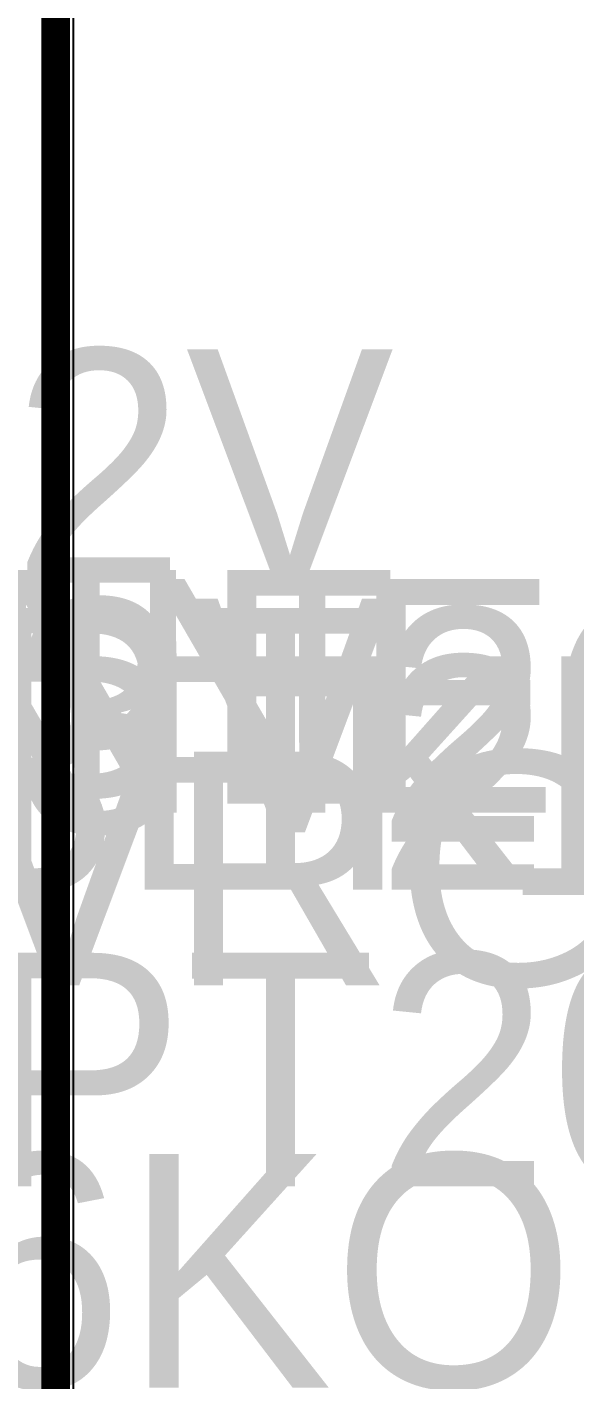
# Model space of a CAD drawing. Extents: x -28 to 199, y -61 to 255.
# Drawn here: x 169.75 to 174.51, y 138.25 to 150.01 of the extents above; entities that cross this region are included whole.
import ezdxf
from ezdxf.enums import TextEntityAlignment as Align

# ---------------------------------------------------------------- set-up
doc = ezdxf.new("R2010")
doc.units = 0
doc.header["$MEASUREMENT"] = 0
for name, color, linetype in [('ASSEMBLY_PART_NUMBERS_TOP', 102, 'CONTINUOUS'), ('BOARD_OUTLINE', 10, 'CONTINUOUS'), ('MANUFACTURING_OUTLINES', 10, 'CONTINUOUS')]:
    doc.layers.add(name, color=color, linetype=linetype)
doc.styles.add('VERIBEST_GERBER_0', font='txt')

msp = doc.modelspace()

# ---------------------------------------------------------------- linework, layer by layer
at = {"layer": 'BOARD_OUTLINE', "const_width": 0.25}
msp.add_lwpolyline([(0, 1.5), (0, 253.5, -0.41421356), (1.5, 255), (168.5, 255, -0.41421356), (170, 253.5), (170, 1.5, -0.41421356), (168.5, 0), (1.5, 0, -0.41421356)], format="xyb", close=True, dxfattribs=at)
at = {"layer": 'MANUFACTURING_OUTLINES'}
msp.add_lwpolyline([(170.15041, 1.5, -0.41421356), (168.5, -0.15041), (1.5, -0.15041, -0.41421356), (-0.15041, 1.5), (-0.15041, 253.5, -0.41421356), (1.5, 255.15041), (168.5, 255.15041, -0.41421356), (170.15041, 253.5)], format="xyb", close=True, dxfattribs=at)

# ---------------------------------------------------------------- texts
at = {"layer": 'ASSEMBLY_PART_NUMBERS_TOP', "style": 'VERIBEST_GERBER_0'}
for s, p in [('ERJ-3EKF1022V', (152.25, 147.21)), ('CL21B106KOQNNNE', (146.5, 145.29)), ('CL21B225KOFNNNE', (148.25, 145.21)), ('ERJ-3EKF3403V', (152.25, 145.04)), ('APT2012CGCK', (167.5, 144.96)), ('ERJ-3EKF6200V', (163, 144.54)), ('APT2012CGCK', (167.5, 144.54)), ('TLV3701QDBVRG4Q1', (152.25, 143.71)), ('APT2012CGCK', (167.5, 141.96)), ('CL21B106KOQNNNE', (157.75, 140.21))]:
    msp.add_text(s, height=2.032, dxfattribs=at).set_placement(p, align=Align.TOP_LEFT)

doc.saveas('drawing.dxf')
